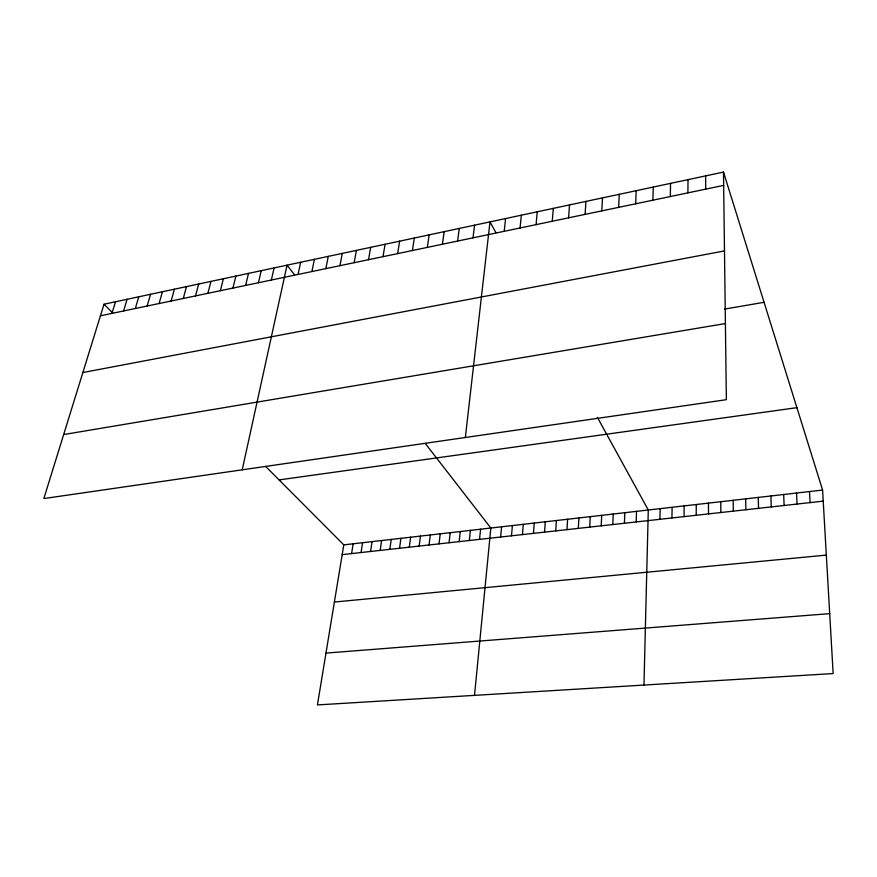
<?xml version="1.0" encoding="UTF-8"?>
<svg xmlns="http://www.w3.org/2000/svg" width="877" height="877" viewBox="0 0 877 877"><rect width="100%" height="100%" fill="white"/><g stroke="black" fill="none" stroke-linecap="round" stroke-linejoin="round"><path stroke-width="1.32" d="M696.228 515.27L696.25 504.516M684.049 516.619L684.126 505.897M687.908 192.863L688.006 179.653M671.946 517.967L672.1 507.279M670.324 196.547L670.543 183.381M659.942 519.305L660.151 508.649M643.97 685.069L648.289 510.008L597.38 417.331M652.916 200.186L653.266 187.064M636.198 521.947L636.516 511.357M635.704 203.793L636.165 190.704M624.446 523.251L624.819 512.694M612.782 524.545L613.22 514.021M601.205 525.838L601.699 515.336M618.658 207.356L619.25 194.321M589.717 527.11L590.254 516.652M601.797 210.886L602.499 197.884M578.305 528.382L578.897 517.945M585.112 214.372L585.935 201.425M566.97 529.642L567.616 519.239M555.722 530.892L556.413 520.521M544.551 532.142L545.297 521.793M568.603 217.825L569.535 204.922M533.457 533.369L534.257 523.054M552.258 221.245L553.299 208.386M522.44 534.597L523.284 524.314M511.499 535.814L512.398 525.553M536.088 224.633L537.228 211.806M500.635 537.02L501.589 526.792M474.512 695.373L490.846 528.031L425.312 443.488M520.072 227.987L521.322 215.205M479.544 539.366L480.585 529.204M504.231 231.298L505.58 218.559M469.316 540.506L470.401 530.366M459.142 541.635L460.272 531.528M465.347 437.491L489.991 221.881L495.933 232.701M449.046 542.753L450.219 532.679M439.015 543.872L440.232 533.819M473.01 237.842L474.556 225.181M429.05 544.979L430.3 534.959M457.63 241.054L459.274 228.437M419.14 546.086L420.445 536.088M409.307 547.182L410.644 537.206M399.528 548.268L400.91 538.325M442.403 244.244L444.146 231.66M389.816 549.342L391.241 539.432M427.329 247.391L429.16 234.861M380.169 550.416L381.627 540.528M370.576 551.48L372.078 541.624M412.409 250.515L414.328 238.018M361.05 552.543L362.596 542.71M351.589 553.595L353.168 543.784M397.632 253.617L399.638 241.153M265.808 466.586L343.795 544.858L317.441 704.922L833.15 673.558L822.582 490.057L723.492 172.078L104.023 304.209L43.85 498.553L726.364 399.682L723.492 172.078M382.997 256.676L385.091 244.255M368.493 259.713L370.686 247.336M354.144 262.716L356.413 250.373M339.925 265.687L342.282 253.387M325.849 268.636L328.272 256.38M311.905 271.552L314.404 259.329M298.081 274.446L300.668 262.267M242.227 469.82L287.064 265.161L294.584 274.863M271.366 280.037L274.095 267.934M258.441 282.745L261.247 270.675M245.637 285.42L248.509 273.394M232.942 288.084L235.88 276.08M220.368 290.715L223.361 278.754M207.893 293.324L210.962 281.396M195.538 295.911L198.662 284.016M183.282 298.476L186.472 286.615M171.136 301.008L174.391 289.202M159.099 303.53L162.409 291.756M147.161 306.029L150.537 294.288M135.332 308.507L138.752 296.799M123.602 310.962L127.077 299.287M111.96 313.396L115.501 301.754M100.427 315.808L723.668 185.376M82.866 372.539L724.49 250.899M724.566 309.099L764.075 302.302M63.67 434.553L725.411 323.558M279.083 479.905L796.908 407.662M343.795 544.858L822.582 490.057M342.183 554.637L823.218 501.14M334.378 602.039L826.331 555.108M325.97 653.091L829.697 613.648M104.023 304.209L112.727 312.946M809.515 491.548L810.085 502.609M796.546 493.038L797.05 504.056M783.676 494.507L784.104 505.492M770.905 495.965L771.267 506.917M758.232 497.423L758.528 508.342M745.647 498.86L745.878 509.745M733.161 500.285L733.325 511.138M720.773 501.71L720.872 512.53M708.463 503.113L708.506 513.9M705.656 175.882L705.689 189.136"/></g></svg>
